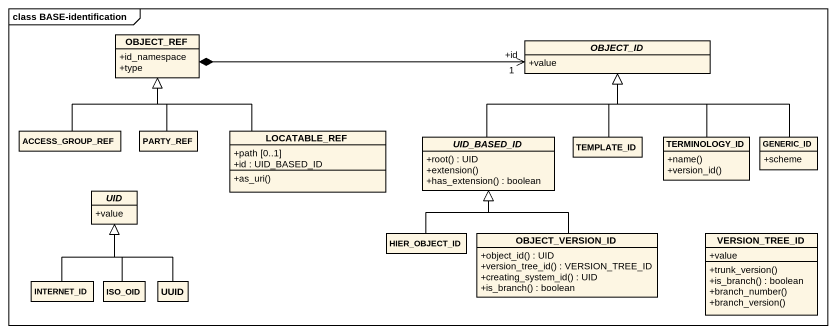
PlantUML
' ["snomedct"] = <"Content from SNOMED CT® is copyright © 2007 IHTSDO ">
@startuml
mainframe class BASE-identification
hide circle
hide empty members
skinparam classAttributeIconSize 0
class OBJECT_REF {
  +id_namespace
  +type
}
abstract class OBJECT_ID {
  +value
}
class ACCESS_GROUP_REF
class PARTY_REF
class LOCATABLE_REF {
  +path [0..1]
  +id : UID_BASED_ID
  +as_uri()
}
abstract class UID_BASED_ID {
  +root() : UID
  +extension()
  +has_extension() : boolean
}
class TEMPLATE_ID
class TERMINOLOGY_ID {
  +name()
  +version_id()
}
class GENERIC_ID {
  +scheme
}
abstract class UID {
  +value
}
class HIER_OBJECT_ID
class OBJECT_VERSION_ID {
  +object_id() : UID
  +version_tree_id() : VERSION_TREE_ID
  +creating_system_id() : UID
  +is_branch() : boolean
}
class VERSION_TREE_ID {
  +value
  +trunk_version()
  +is_branch() : boolean
  +branch_number()
  +branch_version()
}
class INTERNET_ID
class ISO_OID
class UUID
OBJECT_REF *-right-> "+id\n1" OBJECT_ID
ACCESS_GROUP_REF -up-|> OBJECT_REF
PARTY_REF -up-|> OBJECT_REF
LOCATABLE_REF -up-|> OBJECT_REF
UID_BASED_ID -up-|> OBJECT_ID
TEMPLATE_ID -up-|> OBJECT_ID
TERMINOLOGY_ID -up-|> OBJECT_ID
GENERIC_ID -left-|> OBJECT_ID
HIER_OBJECT_ID -up-|> UID_BASED_ID
OBJECT_VERSION_ID -up-|> UID_BASED_ID
INTERNET_ID -up-|> UID
ISO_OID -up-|> UID
UUID -up-|> UID
@enduml
